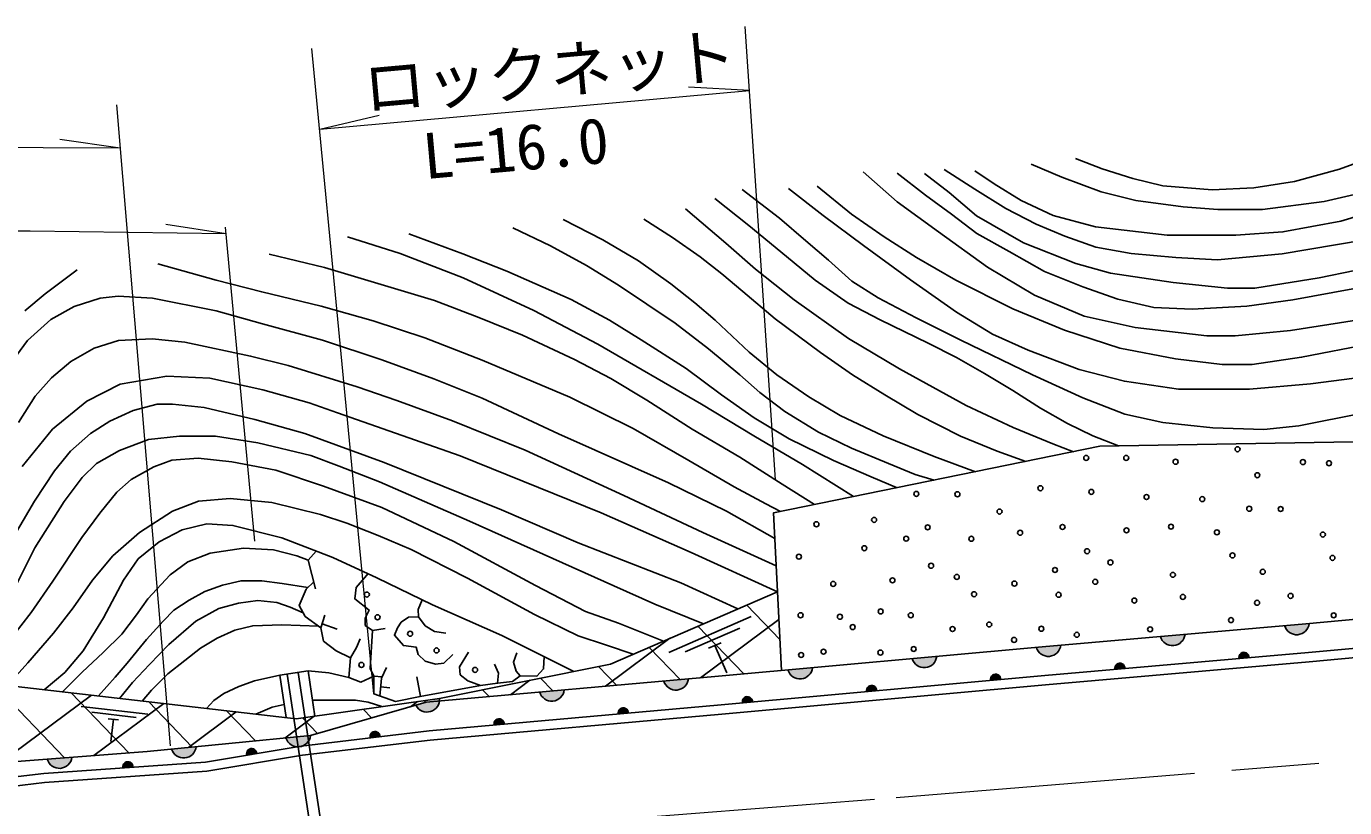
# Model space of a CAD drawing. Units: millimetres at full size, sheet at 1:1000; details may follow other scales. Extents: x 40000 to 680000, y 20000 to 380000.
# Drawn here: x 203849 to 256729, y 307789 to 339131 of the extents above; entities that cross this region are included whole.
import ezdxf
from ezdxf.enums import TextEntityAlignment as Align

# ---------------------------------------------------------------- set-up
doc = ezdxf.new("R2010")
doc.units = ezdxf.units.MM
doc.header["$LTSCALE"] = 1000
doc.linetypes.add('CHAIN', pattern=[18.5, 12, -1.5, 3.5, -1.5])
for name, color, linetype, lineweight in [('M-BGD', 7, 'Continuous', 25), ('M-BMK', 2, 'CHAIN', 13), ('M-STR-HTXT', 7, 'Continuous', 13)]:
    doc.layers.add(name, color=color, linetype=linetype, lineweight=lineweight)
doc.styles.add('ＭＳ ゴシック', font='')
doc.styles.get('ＭＳ ゴシック').set_extended_font_data('MS Gothic')

msp = doc.modelspace()

# ---------------------------------------------------------------- hatches: boundary and pattern name
at = {"layer": 'M-BGD'}
for points in [[(255308, 315176), (254320, 315089, 0.82183)], [(250326, 314741), (249339, 314655, 0.82183)], [(245345, 314308), (244358, 314219, 0.82183)], [(240366, 313857), (239379, 313768, 0.82183)], [(247515, 313334), (247915, 313369, 0.4608), (247694, 313586, 0.4608)], [(252496, 313769), (252896, 313804, 0.4608), (252675, 314021, 0.4608)], [(235386, 313406), (234399, 313316, 0.82183)], [(242534, 312892), (242934, 312929, 0.4608), (242713, 313144, 0.4608)], [(230406, 312956), (229419, 312868, 0.82183)], [(237555, 312441), (237955, 312477, 0.4608), (237733, 312693, 0.4608)], [(220426, 312172), (219474, 311898, 0.82183)], [(225426, 312511), (224439, 312423, 0.82183)], [(232575, 311990), (232975, 312026, 0.4608), (232754, 312242, 0.4608)], [(227595, 311544), (227995, 311580, 0.4608), (227774, 311796, 0.4608)], [(222615, 311099), (223015, 311135, 0.4608), (222794, 311351, 0.4608)], [(215248, 310681), (214262, 310585, 0.82183)], [(217642, 310586), (218041, 310633, 0.4608), (217813, 310843, 0.4608)], [(210658, 310234), (209672, 310138, 0.82183)], [(212691, 309892), (213088, 309958, 0.4608), (212851, 310157, 0.4608)], [(205677, 309810), (204689, 309734, 0.82183)], [(207722, 309384), (208123, 309412, 0.4608), (207906, 309633, 0.4608)]]:
    msp.add_hatch(color=256, dxfattribs=at).paths.add_polyline_path(points)

# ---------------------------------------------------------------- linework, layer by layer
for p, q in [((234072, 314535), (232745, 315918)), ((215666, 314997), (215817, 315513)), ((216313, 314955), (215716, 315167)), ((232925, 315451), (229623, 314017)), ((230890, 312999), (234031, 315332)), ((232470, 314992), (230269, 314036)), ((232624, 313155), (230789, 315069)), ((227076, 312659), (229665, 314581)), ((230073, 312926), (228833, 314219)), ((231722, 314405), (231208, 314182)), ((231465, 314294), (231943, 313193)), ((215152, 313275), (214014, 313103)), ((214014, 313103), (214272, 311400)), ((214311, 313148), (215837, 303050)), ((214756, 313215), (216285, 303098)), ((215152, 313275), (215426, 311462)), ((227521, 312698), (226801, 313449)), ((205375, 309787), (202531, 312752)), ((218432, 312600), (218065, 312634)), ((219507, 313043), (219654, 312244)), ((223263, 312318), (224041, 312896)), ((224968, 312470), (224476, 312983)), ((202811, 309589), (206462, 312299)), ((207954, 309986), (205646, 312393)), ((210502, 310219), (208761, 312035)), ((219258, 311835), (219541, 312046)), ((219867, 312011), (219798, 312083)), ((222416, 312242), (222152, 312518)), ((208725, 311536), (206043, 311844)), ((208258, 311408), (206469, 311614)), ((206556, 309878), (209367, 311965)), ((210351, 310204), (212271, 311630)), ((213036, 310466), (211876, 311676)), ((217696, 311386), (217360, 311736)), ((207551, 311308), (207134, 311356)), ((207343, 311332), (207240, 310438)), ((214212, 310580), (215393, 311457)), ((215524, 310761), (214921, 311390))]:
    msp.add_line(p, q, dxfattribs=at)
for points in [[(274952, 334747), (273422, 333913), (272247, 333017), (271041, 332106), (270036, 331210), (268413, 329989), (266697, 328769), (264950, 327749), (262794, 326707), (260618, 325898), (257953, 325131), (255358, 324797), (252917, 324574), (250071, 324574), (247895, 324894), (246074, 325360), (244041, 326141), (242603, 326781), (241164, 327672), (239319, 328969), (237427, 330344), (235817, 331547), (234425, 332625)], [(235567, 332719), (236943, 331594), (238256, 330687), (239554, 329859), (241133, 328953), (243416, 327797), (245495, 326938), (247715, 326219), (249951, 325797), (251812, 325563), (253016, 325563), (255002, 325860), (257769, 326391), (260255, 327141), (263181, 328325), (265384, 329433), (267867, 330905), (269765, 332254), (271414, 333518), (272906, 334557), (273335, 334930)], [(271753, 334783), (270036, 333394), (267856, 331881), (266466, 331114), (264353, 329940), (262102, 328860), (259892, 327959), (257206, 327351), (254556, 326924), (252336, 326711), (251201, 326711), (248322, 327055), (246279, 327511), (244293, 328351), (242408, 329471), (240435, 330883), (238779, 332092), (237417, 333301)], [(238779, 333237), (239912, 332359), (240957, 331596), (241975, 330820), (243274, 330094), (244688, 329293), (246228, 328682), (247629, 328186), (249081, 327855), (250613, 327781), (252803, 327905), (254646, 328159), (257862, 328748), (260005, 329302), (261440, 329691), (264085, 330666), (265456, 331326), (266797, 332284), (268493, 333674), (269879, 334962)], [(268799, 335014), (267711, 334024), (266616, 333213), (265081, 332185), (263591, 331515), (261060, 330458), (258563, 329627), (255702, 329043), (253122, 328633), (252037, 328633), (249854, 328853), (247341, 329231), (245953, 329614), (243842, 330441), (241967, 331532), (240859, 332462), (239870, 333229)], [(240667, 333392), (241893, 332595), (243133, 331828), (244359, 331193), (245511, 330721), (246751, 330278), (248168, 330013), (249957, 329863), (251634, 329766), (254219, 330003), (257468, 330549), (259805, 331119), (261717, 331750), (263642, 332540), (265177, 333416), (266619, 334360), (267262, 334846)], [(265402, 334846), (263785, 333971), (261808, 333085), (260318, 332530), (258390, 331859), (256579, 331314), (254256, 330888), (252369, 330748), (249608, 330748), (246734, 331088), (245037, 331550), (243757, 332147), (242673, 332815), (241899, 333336)], [(244158, 333603), (245389, 333076), (246965, 332492), (248351, 332147), (250251, 331887), (251639, 331786), (253436, 331786), (255912, 332107), (258692, 332752), (261629, 333725), (263550, 334622)], [(258207, 334019), (256524, 333403), (254715, 332912), (253089, 332660), (251411, 332567), (249442, 332729), (248228, 333025), (247006, 333420), (245927, 333833)], [(231467, 332226), (232825, 331147), (234118, 330084), (235493, 328955), (236819, 328023), (238096, 327352), (240028, 326419), (241157, 325847), (242287, 325209), (243416, 324522), (244529, 323819), (245610, 323197), (246625, 322706), (247660, 322297)], [(232563, 332586), (234059, 331434), (235116, 330530), (236020, 329750), (236963, 328912), (238021, 328236), (239546, 327444), (241337, 326544), (244213, 325148), (246222, 324235), (247909, 323573), (249439, 323244), (251445, 323022), (253486, 322963), (254887, 323103), (257516, 323626)], [(230291, 331808), (231910, 330439), (233103, 329392), (234649, 328158), (236824, 326612), (238870, 325388), (241550, 323917), (243433, 323033), (245020, 322379), (245858, 322069)], [(223359, 331043), (224876, 330324), (226316, 329535), (227604, 328753), (229878, 327226), (231209, 326200), (232470, 325157), (233274, 324447), (234271, 323686), (235625, 322854), (236948, 322207), (238438, 321590), (239497, 321159), (240263, 320928)], [(225378, 331379), (226969, 330562), (228405, 329723), (229698, 328807), (230659, 328034), (231477, 327338), (232843, 326055), (233946, 325148), (235236, 324268), (236489, 323522), (238221, 322707), (240260, 321872), (241922, 321266)], [(228624, 331394), (229769, 330655), (230873, 329885), (231742, 329203), (232595, 328497), (233881, 327397), (235707, 326042), (236983, 325153), (238285, 324345), (239613, 323563), (241326, 322686), (242797, 322092), (243935, 321677)], [(216737, 330688), (218840, 330013), (221368, 329041), (224202, 327727), (226768, 326385), (230926, 323978), (233035, 322706), (234987, 321548), (237022, 320267)], [(219195, 330809), (221361, 330012), (223118, 329312), (225703, 328177), (227247, 327345), (228512, 326560), (230317, 325403), (231728, 324351), (233048, 323429), (234452, 322582), (236222, 321713), (237736, 321062), (238774, 320624)], [(213592, 329988), (215802, 329454), (217947, 328820), (220214, 328137), (222001, 327453), (223747, 326742), (225834, 325773), (227288, 325009), (228741, 324133), (230555, 322978), (232475, 321846), (234166, 320761), (235468, 319950)], [(209128, 329608), (211465, 328943), (213294, 328477), (215678, 327909), (217759, 327317), (219828, 326636), (222136, 325741), (225654, 324251), (228189, 323000), (230423, 321718), (232242, 320662), (233512, 319983), (234103, 319671)], [(205884, 329364), (204609, 328406), (203784, 327715)], [(203016, 325324), (203897, 326523), (204833, 327369), (205763, 327899), (206807, 328223), (207525, 328310), (208905, 328226), (211456, 327720), (213317, 327199), (215723, 326538), (218104, 325752), (220191, 324987), (222136, 324212), (225197, 322788), (229602, 320818), (231939, 319688), (233867, 318588)], [(233923, 317489), (230983, 318827), (227809, 320313), (223856, 322132), (220938, 323305), (218710, 324118), (217119, 324666), (214355, 325527), (212845, 325904), (210199, 326457), (208901, 326600), (207541, 326529), (206568, 326225), (205631, 325690), (204860, 325033), (204202, 324294), (203533, 323239)], [(203677, 321471), (204903, 322978), (206269, 324093), (207618, 324781), (209488, 325101), (211215, 325016), (213331, 324556), (215188, 324022), (216333, 323628), (221251, 321899), (226911, 319617), (230512, 318021), (233975, 316452)], [(232389, 315764), (230101, 316813), (225983, 318408), (222908, 319732), (218201, 321638), (215017, 322801), (213013, 323366), (210977, 323835), (209707, 323978), (209097, 323978), (208134, 323721), (207203, 323296), (206419, 322803), (205616, 322092), (204980, 321306), (204172, 320082), (203139, 318306), (202105, 316728), (201146, 315638), (200102, 314651), (199131, 313947), (197954, 313279)], [(199746, 313073), (201245, 314167), (202123, 314923), (202875, 315811), (203463, 316764), (204193, 318210), (205367, 320069), (206091, 321031), (206669, 321593), (207590, 322122), (208751, 322557), (209986, 322694), (211442, 322694), (213137, 322421), (215255, 321910), (216392, 321483), (218009, 320858), (221628, 319275), (224576, 317953), (227416, 316690), (229063, 315950), (231013, 315166)], [(266063, 316087), (266083, 319586), (266098, 322124), (258637, 322490), (246910, 322284), (233816, 319613), (234134, 313292)], [(229407, 314469), (227600, 315184), (226277, 315660), (224272, 316697), (220992, 318470), (218108, 319836), (215768, 320685), (213859, 321326), (212090, 321660), (210740, 321809), (209687, 321728), (208959, 321467), (208059, 320950), (207475, 320439), (206793, 319607), (206069, 318632), (204911, 316878), (204045, 315616), (203210, 314548), (202426, 313754), (201417, 312880)], [(203087, 312688), (203903, 313602), (204941, 314792), (205725, 315809), (206499, 316918), (207324, 317895), (208382, 318831), (209706, 319676), (210751, 320085), (212026, 320196), (213693, 320032), (215649, 319553), (216699, 319205), (217962, 318706), (219291, 318150), (221546, 316998), (224233, 315537), (225987, 314682), (227124, 314302), (228189, 313940)], [(225806, 313250), (222921, 314695), (220146, 315925), (217911, 317004), (216148, 317822), (214092, 318612), (212132, 319108), (211091, 319174), (210092, 318932), (209182, 318457), (208335, 317775), (207750, 316917), (206939, 315397), (206121, 314080), (205390, 313206), (204569, 312518)], [(205305, 312433), (206083, 313230), (206925, 314007), (207676, 314754), (208273, 315529), (208725, 316168), (209620, 317122), (210328, 317651), (211224, 317994), (212555, 318204), (213756, 318135), (214705, 317885), (215152, 317712)], [(215475, 318080), (215152, 317712), (215446, 316571)], [(215136, 316616), (214113, 316782), (213298, 316892), (212460, 316892), (211721, 316713), (211002, 316465), (210377, 316118), (209766, 315710), (209337, 315276), (208673, 314538), (207894, 313591), (207417, 313022), (206737, 312268)], [(215375, 316843), (215071, 316555), (214786, 315901), (215036, 315461), (215666, 314997)], [(218237, 314977), (217735, 314889), (217436, 315100), (217445, 315390), (217595, 315716), (217031, 316164), (217075, 316621), (217489, 317105), (217547, 317173)], [(233975, 316452), (227281, 313545), (220426, 312172)], [(202411, 309558), (208700, 310044), (215248, 310681), (219887, 312017), (231612, 313064), (244599, 314241), (255172, 315164), (262387, 315826), (266365, 316108), (272025, 316188), (277149, 315985), (278634, 315863), (283082, 315456)], [(207589, 312170), (208113, 312803), (208792, 313533), (209558, 314327), (210645, 315276), (211572, 315771), (212358, 315986), (213131, 316094), (213892, 316014), (214436, 315829), (214958, 315598)], [(219720, 316131), (219571, 315744), (219581, 315440), (219847, 315079), (220218, 314851), (220674, 314784)], [(219581, 315440), (219181, 315431), (218886, 315231), (218734, 315003), (218611, 314708), (218972, 314290), (219486, 314224), (219562, 313938), (219847, 313663), (220265, 313549), (220598, 313587), (220950, 313929)], [(200540, 308685), (204546, 309163), (211040, 309616), (214878, 310258), (220007, 310866), (231716, 311912), (244701, 313089), (255275, 314012), (262481, 314673), (266414, 314952), (272011, 315031), (277079, 314830), (281152, 314495), (282963, 314306)], [(200589, 308318), (204581, 308795), (211084, 309249), (214930, 309892), (220045, 310499), (231749, 311544), (244734, 312721), (255308, 313644), (262511, 314305), (266430, 314583), (272006, 314662), (277056, 314461), (281089, 314042), (283888, 313661), (290857, 312599), (295503, 311493)], [(215574, 315065), (214094, 315129), (212928, 315083), (212216, 314913), (211504, 314590), (210839, 314182), (210201, 313696), (209529, 313151), (208872, 312497), (208500, 312065)], [(215666, 314997), (215765, 314473), (216282, 314084), (216854, 313798), (216790, 313012), (217259, 312821), (217783, 313067), (217793, 312349), (218650, 312051), (219643, 312242), (222068, 312687)], [(217735, 314889), (217639, 313376), (217783, 313067), (218121, 313030)], [(217241, 314566), (217098, 314208), (216854, 313798)], [(221589, 314031), (221218, 313441), (221256, 313118), (221551, 312871), (222068, 312687), (222750, 312776), (222788, 313185), (222626, 313546)], [(224613, 313847), (224595, 313356), (224328, 313061), (223663, 313080), (223492, 313270), (223387, 313622), (223520, 314002)], [(220426, 312172), (214670, 311354), (195551, 313556), (185485, 311241), (176560, 306434), (166609, 300780), (155814, 295728), (149221, 293007), (136912, 288113), (133264, 287202), (115895, 287220), (106255, 285928), (92382, 283722), (81724, 282478), (69958, 278529)], [(211072, 311769), (211375, 312086), (211773, 312370), (212366, 312654), (213001, 312877), (214014, 313103)], [(215152, 313275), (215979, 313202), (216790, 313012)], [(218299, 313408), (218096, 312977), (218032, 312266)], [(223663, 313080), (223349, 312843), (222750, 312776)], [(215329, 312101), (217052, 312101), (217554, 312020), (218113, 311843)], [(213049, 311541), (213712, 311825), (214192, 311929)]]:
    msp.add_lwpolyline(points, dxfattribs=at)
for centre in [(252434, 322169), (246362, 321818), (247966, 321818), (249949, 321665), (255057, 321652), (256102, 321604), (253227, 321125), (239549, 320377), (241196, 320360), (244526, 320603), (246568, 320457), (248781, 320250), (251018, 320165), (237856, 319334), (242886, 319667), (252903, 319781), (254163, 319769), (235540, 319157), (240003, 319034), (243712, 318817), (245414, 319048), (247978, 318914), (249765, 319060), (251606, 318833), (239142, 318580), (241755, 318574), (255857, 318744), (234838, 317858), (237462, 318196), (246398, 318076), (252230, 317909), (256242, 317808), (240139, 317493), (245110, 317323), (247334, 317626), (253443, 317249), (236213, 316763), (238591, 316908), (241172, 317043), (243481, 316776), (246726, 316849), (249838, 317128), (217507, 316339), (241865, 316351), (245256, 316327), (250239, 316242), (254561, 316283), (238117, 315661), (248294, 316096), (253216, 316007), (217935, 315427), (234907, 315506), (236483, 315448), (239326, 315506), (242472, 315136), (252171, 315311), (256290, 315503), (219243, 314765), (236996, 315033), (241002, 314954), (244563, 314966), (245985, 314723), (248926, 314942), (220302, 314095), (235826, 314047), (238108, 314008), (239442, 314153), (243469, 314517), (217288, 313514), (234927, 313912), (221847, 313316)]:
    msp.add_circle(centre, 100, dxfattribs=at)
for centre, radius, start, end in [((254806, 315230), 505, 196.1604, 353.8186), ((249824, 314795), 505, 196.1604, 353.8186), ((244843, 314361), 505, 196.3499, 354.0081), ((239863, 313910), 505, 196.3499, 354.0081), ((247712, 313383), 203, 356.0278, 193.9512), ((252693, 313818), 203, 356.0278, 193.9512), ((234884, 313458), 505, 196.3499, 354.0081), ((242731, 312942), 203, 356.2173, 194.1407), ((229904, 313009), 505, 196.2733, 353.9315), ((237752, 312491), 203, 356.2173, 194.1407), ((219923, 312129), 505, 207.2299, 4.8881), ((224924, 312565), 505, 196.2733, 353.9315), ((232772, 312039), 203, 356.2173, 194.1407), ((227792, 311593), 203, 356.1407, 194.0641), ((222812, 311149), 203, 356.1407, 194.0641), ((214746, 310731), 505, 196.7325, 354.3907), ((217837, 310641), 203, 357.8047, 195.728), ((210156, 310284), 505, 196.7325, 354.3907), ((212884, 309956), 203, 0.5322, 198.4555), ((205175, 309869), 505, 195.5894, 353.2476), ((207921, 309430), 203, 355.0325, 192.9559)]:
    msp.add_arc(centre, radius, start, end, dxfattribs=at)
at = {"layer": 'M-BMK'}
msp.add_lwpolyline([(203252, 305279), (207465, 305770), (238744, 308191), (261694, 310067), (265469, 310300), (267512, 310325), (274332, 310378), (281716, 309898), (285857, 309243), (291032, 308238), (295790, 307111), (300408, 305800), (306206, 303791), (310051, 302183), (315989, 299339), (321032, 296548), (326099, 293294), (329973, 290564), (334041, 287317), (337192, 284416), (354757, 267454)], dxfattribs=at)
at = {"layer": 'M-STR-HTXT'}
for p, q in [((233896, 320934), (232686, 339131)), ((217793, 312349), (215305, 338244)), ((215616, 335008), (232857, 336564)), ((232857, 336564), (230405, 336686)), ((209627, 310263), (207472, 335984)), ((215616, 335008), (218007, 335566)), ((207618, 334243), (205188, 334596)), ((211864, 330802), (209438, 331180)), ((213011, 318477), (211838, 331076))]:
    msp.add_line(p, q, dxfattribs=at)
for points in [[(207618, 334243), (201418, 334271)], [(211864, 330802), (204000, 330919), (199463, 330919), (192840, 330363), (187883, 329459), (183414, 328381), (177834, 326886), (170688, 324556), (167419, 323251), (162673, 321061), (156258, 317637), (149147, 313360), (143955, 310185), (140140, 308277), (133227, 305538), (127993, 303875), (119152, 301628)]]:
    msp.add_lwpolyline(points, dxfattribs=at)

# ---------------------------------------------------------------- texts
at = {"layer": 'M-STR-HTXT', "style": 'ＭＳ ゴシック'}
for s, p in [('ロックネット', (217503, 335178)), ('L=16.0', (219883, 332453))]:
    msp.add_text(s, height=1833, rotation=5.158, dxfattribs=at).set_placement(p, align=Align.BOTTOM_LEFT)

doc.saveas('drawing.dxf')
